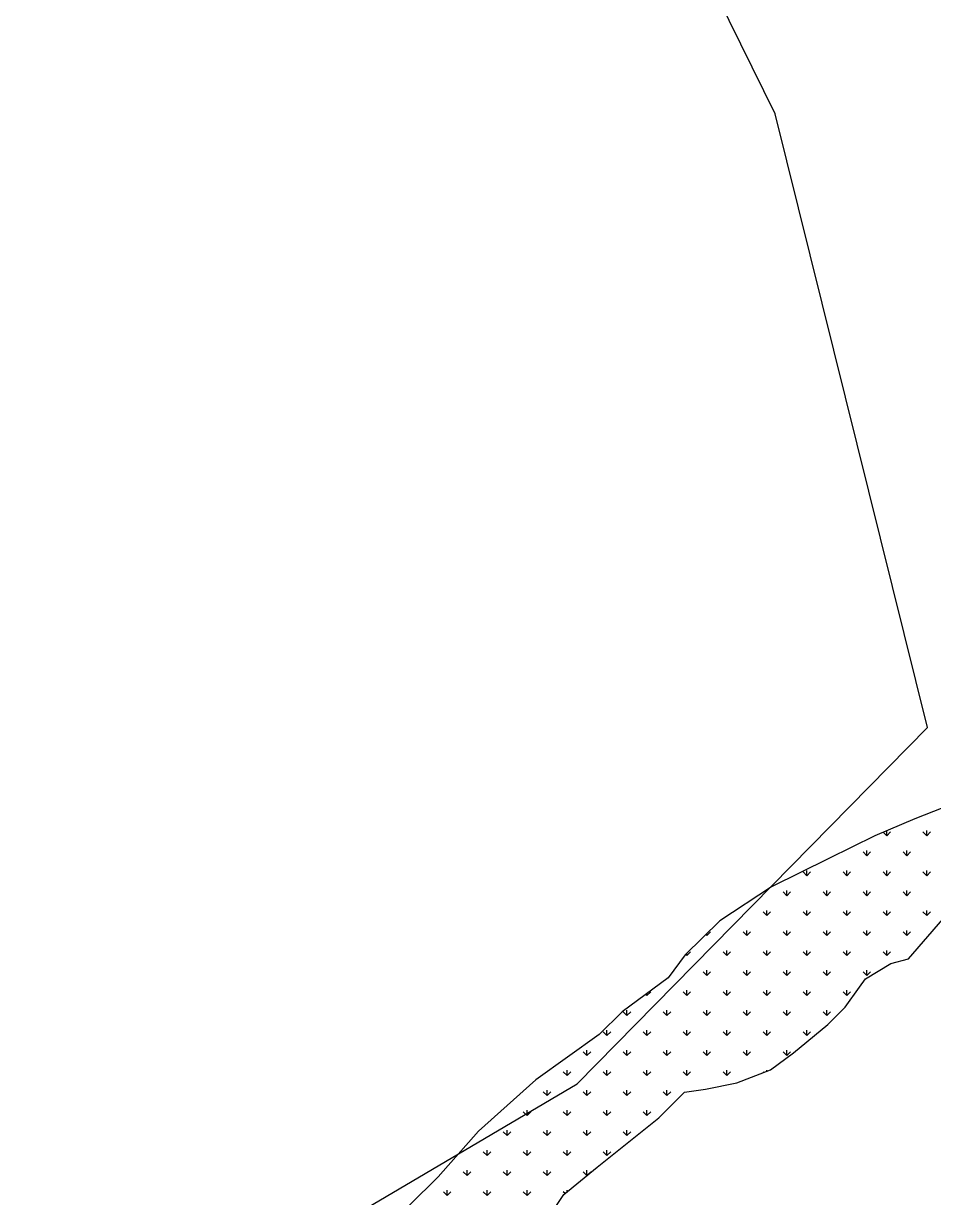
# Model space of a CAD drawing. Header units: metres. Extents: x 335517 to 338331, y 1782039 to 1785453.
# Drawn here: x 335590 to 336234, y 1783817 to 1784647 of the extents above; entities that cross this region are included whole.
import ezdxf

# ---------------------------------------------------------------- set-up
doc = ezdxf.new("R2010")
doc.units = ezdxf.units.M
doc.layers.add('MANGROOVES', color=112, linetype='Continuous')

msp = doc.modelspace()

# ---------------------------------------------------------------- linework, layer by layer
at = {"color": 3}
for p, q in [((336122.09, 1784583.51), (335889.13, 1785056.08)), ((336229.78, 1784149.38), (336122.09, 1784583.51)), ((335981.9, 1783897.27), (336229.78, 1784149.38)), ((335590.09, 1783666.37), (335981.9, 1783897.27))]:
    msp.add_line(p, q, dxfattribs=at)
at = {"layer": 'MANGROOVES'}
for p, q in [((336281.74, 1784108.72), (336220.89, 1784084.77)), ((336220.89, 1784084.77), (336192.49, 1784072.78)), ((336192.49, 1784072.78), (336160.01, 1784056.77)), ((336160.01, 1784056.77), (336119.43, 1784036.75)), ((336119.43, 1784036.75), (336082.86, 1784012.66)), ((336082.86, 1784012.66), (336058.44, 1783988.51)), ((336216.29, 1783985.61), (336240.73, 1784013.81)), ((336058.44, 1783988.51), (336046.21, 1783972.38)), ((336185.85, 1783971.61), (336203.84, 1783982.39)), ((336203.84, 1783982.39), (336216.29, 1783985.61)), ((336046.21, 1783972.38), (336013.69, 1783948.27)), ((336181.77, 1783965.56), (336185.85, 1783971.61)), ((336171.57, 1783951.45), (336181.77, 1783965.56)), ((336013.69, 1783948.27), (335997.41, 1783932.17)), ((336159.36, 1783939.37), (336171.57, 1783951.45)), ((336134.97, 1783919.26), (336159.36, 1783939.37)), ((335997.41, 1783932.17), (335952.71, 1783900.03)), ((336118.71, 1783907.21), (336134.97, 1783919.26)), ((336094.85, 1783897.95), (336118.71, 1783907.21)), ((335952.71, 1783900.03), (335912.03, 1783863.82)), ((336072.72, 1783893.45), (336094.85, 1783897.95)), ((336039.59, 1783873.23), (336057.9, 1783891.35)), ((336057.9, 1783891.35), (336072.72, 1783893.45)), ((335996.16, 1783838.33), (336039.59, 1783873.23)), ((335912.03, 1783863.82), (335883.52, 1783831.59)), ((335972.5, 1783818.95), (335996.16, 1783838.33)), ((335883.52, 1783831.59), (335863.17, 1783811.46)), ((335948.01, 1783782.65), (335972.5, 1783818.95))]:
    msp.add_line(p, q, dxfattribs=at)
at = {"layer": 'MANGROOVES', "linetype": 'Continuous'}
for p, q in [((336200.99, 1784072.84), (336198.5, 1784075.32)), ((336200.99, 1784072.84), (336200.99, 1784076.37)), ((336200.99, 1784072.84), (336203.64, 1784075.49)), ((336229.27, 1784072.84), (336226.62, 1784075.49)), ((336229.27, 1784072.84), (336229.27, 1784076.59)), ((336229.27, 1784072.84), (336231.93, 1784075.49)), ((336186.85, 1784058.69), (336186.85, 1784062.44)), ((336215.13, 1784058.69), (336215.13, 1784062.44)), ((336186.85, 1784058.69), (336184.2, 1784061.34)), ((336186.85, 1784058.69), (336189.5, 1784061.34)), ((336215.13, 1784058.69), (336212.48, 1784061.34)), ((336215.13, 1784058.69), (336217.78, 1784061.34)), ((336144.42, 1784044.55), (336141.77, 1784047.2)), ((336144.42, 1784044.55), (336144.42, 1784048.3)), ((336144.42, 1784044.55), (336147.07, 1784047.2)), ((336172.71, 1784044.55), (336170.05, 1784047.2)), ((336172.71, 1784044.55), (336172.71, 1784048.3)), ((336172.71, 1784044.55), (336175.36, 1784047.2)), ((336200.99, 1784044.55), (336198.34, 1784047.2)), ((336200.99, 1784044.55), (336200.99, 1784048.3)), ((336200.99, 1784044.55), (336203.64, 1784047.2)), ((336229.27, 1784044.55), (336226.62, 1784047.2)), ((336229.27, 1784044.55), (336229.27, 1784048.3)), ((336229.27, 1784044.55), (336231.93, 1784047.2)), ((336130.28, 1784030.41), (336127.63, 1784033.06)), ((336130.28, 1784030.41), (336130.28, 1784034.16)), ((336130.28, 1784030.41), (336132.93, 1784033.06)), ((336158.56, 1784030.41), (336155.91, 1784033.06)), ((336158.56, 1784030.41), (336158.56, 1784034.16)), ((336158.56, 1784030.41), (336161.22, 1784033.06)), ((336186.85, 1784030.41), (336184.2, 1784033.06)), ((336186.85, 1784030.41), (336186.85, 1784034.16)), ((336186.85, 1784030.41), (336189.5, 1784033.06)), ((336215.13, 1784030.41), (336212.48, 1784033.06)), ((336215.13, 1784030.41), (336215.13, 1784034.16)), ((336215.13, 1784030.41), (336217.78, 1784033.06)), ((336116.14, 1784016.27), (336113.49, 1784018.92)), ((336116.14, 1784016.27), (336116.14, 1784020.02)), ((336116.14, 1784016.27), (336118.79, 1784018.92)), ((336144.42, 1784016.27), (336141.77, 1784018.92)), ((336144.42, 1784016.27), (336144.42, 1784020.02)), ((336144.42, 1784016.27), (336147.07, 1784018.92)), ((336172.71, 1784016.27), (336170.05, 1784018.92)), ((336172.71, 1784016.27), (336172.71, 1784020.02)), ((336172.71, 1784016.27), (336175.36, 1784018.92)), ((336200.99, 1784016.27), (336198.34, 1784018.92)), ((336200.99, 1784016.27), (336200.99, 1784020.02)), ((336200.99, 1784016.27), (336203.64, 1784018.92)), ((336229.27, 1784016.27), (336226.62, 1784018.92)), ((336229.27, 1784016.27), (336229.27, 1784020.02)), ((336229.27, 1784016.27), (336231.93, 1784018.92)), ((336073.71, 1784002.12), (336076.36, 1784004.78)), ((336102, 1784002.12), (336099.34, 1784004.78)), ((336102, 1784002.13), (336102, 1784005.88)), ((336102, 1784002.12), (336104.65, 1784004.78)), ((336130.28, 1784002.12), (336127.63, 1784004.78)), ((336130.28, 1784002.13), (336130.28, 1784005.88)), ((336130.28, 1784002.12), (336132.93, 1784004.78)), ((336158.56, 1784002.12), (336155.91, 1784004.78)), ((336158.56, 1784002.13), (336158.56, 1784005.88)), ((336158.56, 1784002.12), (336161.22, 1784004.78)), ((336186.85, 1784002.12), (336184.2, 1784004.78)), ((336186.85, 1784002.13), (336186.85, 1784005.88)), ((336186.85, 1784002.12), (336189.5, 1784004.78)), ((336215.13, 1784002.12), (336212.48, 1784004.78)), ((336215.13, 1784002.13), (336215.13, 1784005.88)), ((336215.13, 1784002.12), (336217.78, 1784004.78)), ((336073.71, 1784002.12), (336072.96, 1784002.87)), ((336073.71, 1784002.13), (336073.71, 1784003.61)), ((336059.57, 1783987.98), (336058.74, 1783988.81)), ((336059.57, 1783987.98), (336062.22, 1783990.63)), ((336059.57, 1783987.98), (336059.57, 1783989.62)), ((336087.85, 1783987.98), (336085.2, 1783990.63)), ((336087.85, 1783987.98), (336087.85, 1783991.73)), ((336087.85, 1783987.98), (336090.5, 1783990.63)), ((336116.14, 1783987.98), (336113.49, 1783990.63)), ((336116.14, 1783987.98), (336116.14, 1783991.73)), ((336116.14, 1783987.98), (336118.79, 1783990.63)), ((336144.42, 1783987.98), (336141.77, 1783990.63)), ((336144.42, 1783987.98), (336144.42, 1783991.73)), ((336144.42, 1783987.98), (336147.07, 1783990.63)), ((336172.71, 1783987.98), (336170.05, 1783990.63)), ((336172.71, 1783987.98), (336172.71, 1783991.73)), ((336172.71, 1783987.98), (336175.36, 1783990.63)), ((336200.99, 1783987.98), (336198.34, 1783990.63)), ((336200.99, 1783987.98), (336200.99, 1783991.73)), ((336200.99, 1783987.98), (336203.64, 1783990.63)), ((336073.71, 1783973.84), (336071.06, 1783976.49)), ((336073.71, 1783973.84), (336073.71, 1783977.59)), ((336073.71, 1783973.84), (336076.36, 1783976.49)), ((336102, 1783973.84), (336099.34, 1783976.49)), ((336102, 1783973.84), (336102, 1783977.59)), ((336102, 1783973.84), (336104.65, 1783976.49)), ((336130.28, 1783973.84), (336127.63, 1783976.49)), ((336130.28, 1783973.84), (336130.28, 1783977.59)), ((336130.28, 1783973.84), (336132.93, 1783976.49)), ((336158.56, 1783973.84), (336155.91, 1783976.49)), ((336158.56, 1783973.84), (336158.56, 1783977.59)), ((336158.56, 1783973.84), (336161.22, 1783976.49)), ((336186.85, 1783973.84), (336184.2, 1783976.49)), ((336186.85, 1783973.84), (336186.85, 1783977.59)), ((336186.85, 1783973.84), (336189.5, 1783976.49)), ((336031.28, 1783959.7), (336033.94, 1783962.35)), ((336059.57, 1783959.7), (336056.92, 1783962.35)), ((336059.57, 1783959.7), (336059.57, 1783963.45)), ((336059.57, 1783959.7), (336062.22, 1783962.35)), ((336087.85, 1783959.7), (336085.2, 1783962.35)), ((336087.85, 1783959.7), (336087.85, 1783963.45)), ((336087.85, 1783959.7), (336090.5, 1783962.35)), ((336116.14, 1783959.7), (336113.49, 1783962.35)), ((336116.14, 1783959.7), (336116.14, 1783963.45)), ((336116.14, 1783959.7), (336118.79, 1783962.35)), ((336144.42, 1783959.7), (336141.77, 1783962.35)), ((336144.42, 1783959.7), (336144.42, 1783963.45)), ((336144.42, 1783959.7), (336147.07, 1783962.35)), ((336172.71, 1783959.7), (336170.05, 1783962.35)), ((336172.71, 1783959.7), (336172.71, 1783963.45)), ((336172.71, 1783959.7), (336175.36, 1783962.35)), ((336031.28, 1783959.7), (336030.36, 1783960.63)), ((336031.28, 1783959.7), (336031.28, 1783961.31)), ((336017.14, 1783945.56), (336014.49, 1783948.21)), ((336017.14, 1783945.56), (336017.14, 1783949.31)), ((336017.14, 1783945.56), (336019.79, 1783948.21)), ((336045.43, 1783945.56), (336042.78, 1783948.21)), ((336045.43, 1783945.56), (336045.43, 1783949.31)), ((336045.43, 1783945.56), (336048.08, 1783948.21)), ((336073.71, 1783945.56), (336071.06, 1783948.21)), ((336073.71, 1783945.56), (336073.71, 1783949.31)), ((336073.71, 1783945.56), (336076.36, 1783948.21)), ((336102, 1783945.56), (336099.34, 1783948.21)), ((336102, 1783945.56), (336102, 1783949.31)), ((336102, 1783945.56), (336104.65, 1783948.21)), ((336130.28, 1783945.56), (336127.63, 1783948.21)), ((336130.28, 1783945.56), (336130.28, 1783949.31)), ((336130.28, 1783945.56), (336132.93, 1783948.21)), ((336158.56, 1783945.56), (336155.91, 1783948.21)), ((336158.56, 1783945.56), (336158.56, 1783949.31)), ((336158.56, 1783945.56), (336161.22, 1783948.21)), ((336003, 1783931.41), (336000.35, 1783934.07)), ((336003, 1783931.42), (336003, 1783935.17)), ((336003, 1783931.41), (336005.65, 1783934.07)), ((336031.28, 1783931.41), (336028.63, 1783934.07)), ((336031.28, 1783931.42), (336031.28, 1783935.17)), ((336031.28, 1783931.41), (336033.94, 1783934.07)), ((336059.57, 1783931.41), (336056.92, 1783934.07)), ((336059.57, 1783931.42), (336059.57, 1783935.17)), ((336059.57, 1783931.41), (336062.22, 1783934.07)), ((336087.85, 1783931.41), (336085.2, 1783934.07)), ((336087.85, 1783931.42), (336087.85, 1783935.17)), ((336087.85, 1783931.41), (336090.5, 1783934.07)), ((336116.14, 1783931.41), (336113.49, 1783934.07)), ((336116.14, 1783931.42), (336116.14, 1783935.17)), ((336116.14, 1783931.41), (336118.79, 1783934.07)), ((336144.42, 1783931.41), (336141.77, 1783934.07)), ((336144.42, 1783931.42), (336144.42, 1783935.17)), ((336144.42, 1783931.41), (336147.07, 1783934.07)), ((335988.86, 1783917.27), (335988.86, 1783921.02)), ((336017.14, 1783917.27), (336017.14, 1783921.02)), ((336045.43, 1783917.27), (336045.43, 1783921.02)), ((336073.71, 1783917.27), (336073.71, 1783921.02)), ((336102, 1783917.27), (336102, 1783921.02)), ((336130.28, 1783917.27), (336130.28, 1783921.02)), ((335988.86, 1783917.27), (335986.21, 1783919.92)), ((335988.86, 1783917.27), (335991.51, 1783919.92)), ((336017.14, 1783917.27), (336014.49, 1783919.92)), ((336017.14, 1783917.27), (336019.79, 1783919.92)), ((336045.43, 1783917.27), (336042.78, 1783919.92)), ((336045.43, 1783917.27), (336048.08, 1783919.92)), ((336073.71, 1783917.27), (336071.06, 1783919.92)), ((336073.71, 1783917.27), (336076.36, 1783919.92)), ((336102, 1783917.27), (336099.34, 1783919.92)), ((336102, 1783917.27), (336104.65, 1783919.92)), ((336130.28, 1783917.27), (336127.63, 1783919.92)), ((336130.28, 1783917.27), (336132.93, 1783919.92)), ((335974.72, 1783903.13), (335972.06, 1783905.78)), ((335974.72, 1783903.13), (335974.72, 1783906.88)), ((335974.72, 1783903.13), (335977.37, 1783905.78)), ((336003, 1783903.13), (336000.35, 1783905.78)), ((336003, 1783903.13), (336003, 1783906.88)), ((336003, 1783903.13), (336005.65, 1783905.78)), ((336031.28, 1783903.13), (336028.63, 1783905.78)), ((336031.28, 1783903.13), (336031.28, 1783906.88)), ((336031.28, 1783903.13), (336033.94, 1783905.78)), ((336059.57, 1783903.13), (336056.92, 1783905.78)), ((336059.57, 1783903.13), (336059.57, 1783906.88)), ((336059.57, 1783903.13), (336062.22, 1783905.78)), ((336087.85, 1783903.13), (336085.2, 1783905.78)), ((336087.85, 1783903.13), (336087.85, 1783906.88)), ((336087.85, 1783903.13), (336090.5, 1783905.78)), ((336113.92, 1783905.35), (336113.49, 1783905.78)), ((336116.14, 1783906.21), (336116.14, 1783906.88)), ((335960.57, 1783888.99), (335957.92, 1783891.64)), ((335960.57, 1783888.99), (335960.57, 1783892.74)), ((335960.57, 1783888.99), (335963.23, 1783891.64)), ((335988.86, 1783888.99), (335986.21, 1783891.64)), ((335988.86, 1783888.99), (335988.86, 1783892.74)), ((335988.86, 1783888.99), (335991.51, 1783891.64)), ((336017.14, 1783888.99), (336014.49, 1783891.64)), ((336017.14, 1783888.99), (336017.14, 1783892.74)), ((336017.14, 1783888.99), (336019.79, 1783891.64)), ((336045.43, 1783888.99), (336042.78, 1783891.64)), ((336045.43, 1783888.99), (336045.43, 1783892.74)), ((336045.43, 1783888.99), (336048.08, 1783891.64)), ((335946.43, 1783874.85), (335943.78, 1783877.5)), ((335946.43, 1783874.85), (335946.43, 1783878.6)), ((335946.43, 1783874.85), (335949.08, 1783877.5)), ((335974.72, 1783874.85), (335972.06, 1783877.5)), ((335974.72, 1783874.85), (335974.72, 1783878.6)), ((335974.72, 1783874.85), (335977.37, 1783877.5)), ((336003, 1783874.85), (336000.35, 1783877.5)), ((336003, 1783874.85), (336003, 1783878.6)), ((336003, 1783874.85), (336005.65, 1783877.5)), ((336031.28, 1783874.85), (336028.63, 1783877.5)), ((336031.28, 1783874.85), (336031.28, 1783878.6)), ((336031.28, 1783874.85), (336033.94, 1783877.5)), ((335932.29, 1783860.7), (335929.64, 1783863.35)), ((335932.29, 1783860.7), (335932.29, 1783864.45)), ((335932.29, 1783860.7), (335934.94, 1783863.35)), ((335960.57, 1783860.7), (335957.92, 1783863.35)), ((335960.57, 1783860.7), (335960.57, 1783864.45)), ((335960.57, 1783860.7), (335963.23, 1783863.35)), ((335988.86, 1783860.7), (335986.21, 1783863.35)), ((335988.86, 1783860.7), (335988.86, 1783864.45)), ((335988.86, 1783860.7), (335991.51, 1783863.35)), ((336017.14, 1783860.7), (336014.49, 1783863.35)), ((336017.14, 1783860.7), (336017.14, 1783864.45)), ((336017.14, 1783860.7), (336019.79, 1783863.35)), ((335918.15, 1783846.56), (335915.5, 1783849.21)), ((335918.15, 1783846.56), (335918.15, 1783850.31)), ((335918.15, 1783846.56), (335920.8, 1783849.21)), ((335946.43, 1783846.56), (335943.78, 1783849.21)), ((335946.43, 1783846.56), (335946.43, 1783850.31)), ((335946.43, 1783846.56), (335949.08, 1783849.21)), ((335974.72, 1783846.56), (335972.06, 1783849.21)), ((335974.72, 1783846.56), (335974.72, 1783850.31)), ((335974.72, 1783846.56), (335977.37, 1783849.21)), ((336003, 1783846.56), (336000.35, 1783849.21)), ((336003, 1783846.56), (336003, 1783850.31)), ((336003, 1783846.56), (336005.65, 1783849.21)), ((335904.01, 1783832.42), (335901.35, 1783835.07)), ((335904.01, 1783832.42), (335904.01, 1783836.17)), ((335904.01, 1783832.42), (335906.66, 1783835.07)), ((335932.29, 1783832.42), (335929.64, 1783835.07)), ((335932.29, 1783832.42), (335932.29, 1783836.17)), ((335932.29, 1783832.42), (335934.94, 1783835.07)), ((335960.57, 1783832.42), (335957.92, 1783835.07)), ((335960.57, 1783832.42), (335960.57, 1783836.17)), ((335960.57, 1783832.42), (335963.23, 1783835.07)), ((335988.86, 1783832.42), (335986.21, 1783835.07)), ((335988.86, 1783832.42), (335988.86, 1783836.17)), ((335988.86, 1783832.42), (335991.51, 1783835.07)), ((335889.86, 1783818.28), (335889.86, 1783822.03)), ((335918.15, 1783818.28), (335918.15, 1783822.03)), ((335946.43, 1783818.28), (335946.43, 1783822.03)), ((335974.72, 1783820.76), (335974.72, 1783822.03)), ((335889.86, 1783818.28), (335887.21, 1783820.93)), ((335889.86, 1783818.28), (335892.51, 1783820.93)), ((335918.15, 1783818.28), (335915.5, 1783820.93)), ((335918.15, 1783818.28), (335920.8, 1783820.93)), ((335946.43, 1783818.28), (335943.78, 1783820.93)), ((335946.43, 1783818.28), (335949.08, 1783820.93)), ((335973.35, 1783819.64), (335972.06, 1783820.93))]:
    msp.add_line(p, q, dxfattribs=at)

doc.saveas('drawing.dxf')
